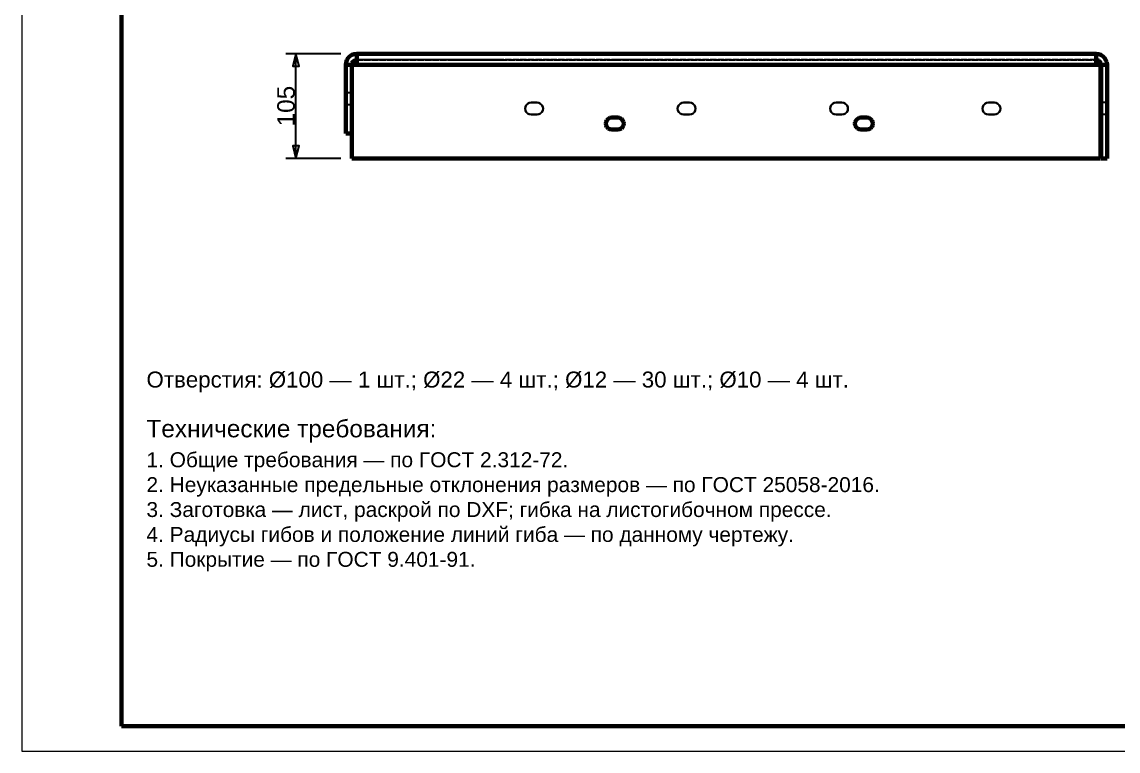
# Model space of a CAD drawing. Header units: millimetres. Extents: x 0 to 420, y 0 to 297.
# Drawn here: x 0 to 220, y 0 to 146.4 of the extents above; entities that cross this region are included whole.
import ezdxf
from ezdxf.enums import TextEntityAlignment as Align

# ---------------------------------------------------------------- set-up
doc = ezdxf.new("R2010")
doc.units = ezdxf.units.MM
doc.linetypes.add('DASHED', pattern=[1.524, 1.27, -0.254])
doc.styles.add('GOST', font='Arial')

msp = doc.modelspace()

# ---------------------------------------------------------------- linework, layer by layer
at = {"color": 7, "lineweight": 35}
for p, q in [((64, 140), (53, 140)), ((55, 119), (55, 140)), ((64, 119), (53, 119))]:
    msp.add_line(p, q, dxfattribs=at)
at = {"color": 1, "lineweight": 70}
for p, q in [((65.06, 138.29), (65.22, 138.75)), ((65.22, 138.75), (65.48, 139.17)), ((65.48, 139.17), (65.83, 139.52)), ((65.83, 139.52), (66.25, 139.78)), ((66.25, 139.78), (66.71, 139.94)), ((66.39, 138.39), (66.61, 138.61)), ((66.61, 138.61), (66.89, 138.75)), ((66.71, 139.94), (67.2, 140)), ((66.89, 138.75), (67.2, 138.8)), ((67.2, 139.99), (67.2, 140)), ((215.6, 140), (67.2, 140)), ((67.2, 139.94), (67.2, 139.99)), ((67.2, 139.88), (67.2, 139.94)), ((67.2, 139.78), (67.2, 139.88)), ((67.2, 139.66), (67.2, 139.78)), ((67.2, 139.52), (67.2, 139.66)), ((67.2, 139.36), (67.2, 139.52)), ((67.2, 139.17), (67.2, 139.36)), ((67.2, 138.97), (67.2, 139.17)), ((67.2, 138.75), (67.2, 138.97)), ((67.2, 138.53), (67.2, 138.75)), ((215.6, 139.99), (215.6, 140)), ((215.6, 140), (216.09, 139.94)), ((215.6, 139.94), (215.6, 139.99)), ((215.6, 139.88), (215.6, 139.94)), ((215.6, 139.78), (215.6, 139.88)), ((215.6, 139.66), (215.6, 139.78)), ((215.6, 139.52), (215.6, 139.66)), ((215.6, 139.36), (215.6, 139.52)), ((215.6, 139.17), (215.6, 139.36)), ((215.6, 138.97), (215.6, 139.17)), ((215.6, 138.75), (215.6, 138.97)), ((215.6, 138.8), (215.91, 138.75)), ((215.6, 138.53), (215.6, 138.75)), ((215.91, 138.75), (216.19, 138.61)), ((216.09, 139.94), (216.55, 139.78)), ((216.19, 138.61), (216.41, 138.39)), ((216.55, 139.78), (216.97, 139.52)), ((216.97, 139.52), (217.32, 139.17)), ((217.32, 139.17), (217.58, 138.75)), ((217.58, 138.75), (217.74, 138.29)), ((65, 137.8), (65.06, 138.29)), ((66.2, 137.8), (65, 137.8)), ((65, 124), (65, 137.8)), ((66.2, 137.8), (66.25, 138.11)), ((66.2, 137.8), (67.2, 137.8)), ((66.2, 137.8), (66.2, 119)), ((66.25, 138.11), (66.39, 138.39)), ((67.2, 138.29), (67.2, 138.53)), ((67.2, 138.05), (67.2, 138.29)), ((67.2, 137.8), (67.2, 138.05)), ((67.2, 137.8), (215.6, 137.8)), ((215.6, 138.29), (215.6, 138.53)), ((215.6, 138.05), (215.6, 138.29)), ((215.6, 137.8), (215.6, 138.05)), ((216.46, 137.8), (215.6, 137.8)), ((216.41, 138.39), (216.55, 138.11)), ((216.46, 119), (216.46, 137.8)), ((216.55, 138.11), (216.6, 137.8)), ((216.6, 137.8), (216.6, 119)), ((216.6, 137.8), (217.8, 137.8)), ((217.74, 138.29), (217.8, 137.8)), ((217.8, 137.8), (217.8, 119)), ((117.26, 126.37), (117.2, 126)), ((117.2, 126), (117.26, 125.63)), ((117.43, 126.71), (117.26, 126.37)), ((117.26, 125.63), (117.43, 125.29)), ((117.69, 126.97), (117.43, 126.71)), ((118.03, 127.14), (117.69, 126.97)), ((118.4, 127.2), (118.03, 127.14)), ((119.6, 127.2), (118.4, 127.2)), ((119.97, 127.14), (119.6, 127.2)), ((120.31, 126.97), (119.97, 127.14)), ((120.57, 126.71), (120.31, 126.97)), ((120.74, 126.37), (120.57, 126.71)), ((120.57, 125.29), (120.74, 125.63)), ((120.8, 126), (120.74, 126.37)), ((120.74, 125.63), (120.8, 126)), ((167.26, 126.37), (167.2, 126)), ((167.2, 126), (167.26, 125.63)), ((167.43, 126.71), (167.26, 126.37)), ((167.26, 125.63), (167.43, 125.29)), ((167.69, 126.97), (167.43, 126.71)), ((168.03, 127.14), (167.69, 126.97)), ((168.4, 127.2), (168.03, 127.14)), ((169.6, 127.2), (168.4, 127.2)), ((169.97, 127.14), (169.6, 127.2)), ((170.31, 126.97), (169.97, 127.14)), ((170.57, 126.71), (170.31, 126.97)), ((170.74, 126.37), (170.57, 126.71)), ((170.57, 125.29), (170.74, 125.63)), ((170.8, 126), (170.74, 126.37)), ((170.74, 125.63), (170.8, 126)), ((66.2, 124), (65, 124)), ((117.43, 125.29), (117.69, 125.03)), ((117.69, 125.03), (118.03, 124.86)), ((118.03, 124.86), (118.4, 124.8)), ((118.4, 124.8), (119.6, 124.8)), ((119.6, 124.8), (119.97, 124.86)), ((119.97, 124.86), (120.31, 125.03)), ((120.31, 125.03), (120.57, 125.29)), ((167.43, 125.29), (167.69, 125.03)), ((167.69, 125.03), (168.03, 124.86)), ((168.03, 124.86), (168.4, 124.8)), ((168.4, 124.8), (169.6, 124.8)), ((169.6, 124.8), (169.97, 124.86)), ((169.97, 124.86), (170.31, 125.03)), ((170.31, 125.03), (170.57, 125.29)), ((66.2, 119), (216.46, 119)), ((216.6, 119), (217.8, 119))]:
    msp.add_line(p, q, dxfattribs=at)
at = {"color": 5, "linetype": 'DASHED', "lineweight": 35}
for p, q in [((65.22, 138.75), (65.06, 138.29)), ((65.06, 138.29), (65.22, 138.75)), ((65.22, 138.75), (65.06, 138.29)), ((65.48, 139.17), (65.22, 138.75)), ((65.22, 138.75), (65.48, 139.17)), ((65.48, 139.17), (65.22, 138.75)), ((65.83, 139.52), (65.48, 139.17)), ((65.48, 139.17), (65.83, 139.52)), ((65.83, 139.52), (65.48, 139.17)), ((66.25, 139.78), (65.83, 139.52)), ((65.83, 139.52), (66.25, 139.78)), ((66.25, 139.78), (65.83, 139.52)), ((66.71, 139.94), (66.25, 139.78)), ((66.25, 139.78), (66.71, 139.94)), ((66.71, 139.94), (66.25, 139.78)), ((66.39, 138.39), (66.61, 138.61)), ((66.61, 138.61), (66.39, 138.39)), ((66.61, 138.61), (66.39, 138.39)), ((66.61, 138.61), (66.89, 138.75)), ((66.89, 138.75), (66.61, 138.61)), ((66.89, 138.75), (66.61, 138.61)), ((67.2, 140), (66.71, 139.94)), ((66.71, 139.94), (67.2, 140)), ((67.2, 140), (66.71, 139.94)), ((66.89, 138.75), (67.2, 138.8)), ((67.2, 138.8), (66.89, 138.75)), ((67.2, 138.8), (66.89, 138.75)), ((67.2, 138.8), (67.2, 140)), ((67.2, 138.8), (67.2, 140)), ((67.2, 140), (67.2, 139.99)), ((86.6, 140), (67.2, 140)), ((67.2, 140), (215.6, 140)), ((67.2, 140), (86.6, 140)), ((67.2, 139.99), (67.2, 139.94)), ((67.2, 139.94), (67.2, 139.88)), ((67.2, 139.88), (67.2, 139.78)), ((67.2, 139.78), (67.2, 139.66)), ((67.2, 139.66), (67.2, 139.52)), ((67.2, 139.52), (67.2, 139.36)), ((67.2, 139.36), (67.2, 139.17)), ((67.2, 139.17), (67.2, 138.97)), ((67.2, 138.97), (67.2, 138.75)), ((67.2, 138.79), (67.2, 138.8)), ((215.6, 138.8), (67.2, 138.8)), ((67.2, 138.8), (67.2, 138.79)), ((67.2, 138.8), (86.6, 138.8)), ((86.6, 138.8), (67.2, 138.8)), ((67.2, 138.8), (215.6, 138.8)), ((67.2, 138.77), (67.2, 138.79)), ((67.2, 138.79), (67.2, 138.77)), ((67.2, 138.74), (67.2, 138.77)), ((67.2, 138.77), (67.2, 138.74)), ((67.2, 138.75), (67.2, 138.53)), ((67.2, 138.7), (67.2, 138.74)), ((67.2, 138.74), (67.2, 138.7)), ((67.2, 138.65), (67.2, 138.7)), ((67.2, 138.7), (67.2, 138.65)), ((67.2, 138.58), (67.2, 138.65)), ((67.2, 138.65), (67.2, 138.58)), ((86.6, 140), (87.72, 140)), ((87.72, 140), (86.6, 140)), ((86.6, 138.8), (87.72, 138.8)), ((87.72, 138.8), (86.6, 138.8)), ((87.72, 140), (88.83, 140)), ((88.83, 140), (87.72, 140)), ((87.72, 138.8), (88.83, 138.8)), ((88.83, 138.8), (87.72, 138.8)), ((88.83, 140), (89.9, 140)), ((89.9, 140), (88.83, 140)), ((88.83, 138.8), (89.9, 138.8)), ((89.9, 138.8), (88.83, 138.8)), ((89.9, 140), (90.94, 140)), ((90.94, 140), (89.9, 140)), ((89.9, 138.8), (90.94, 138.8)), ((90.94, 138.8), (89.9, 138.8)), ((90.94, 140), (91.92, 140)), ((91.92, 140), (90.94, 140)), ((90.94, 138.8), (91.92, 138.8)), ((91.92, 138.8), (90.94, 138.8)), ((91.92, 140), (92.83, 140)), ((92.83, 140), (91.92, 140)), ((91.92, 138.8), (92.83, 138.8)), ((92.83, 138.8), (91.92, 138.8)), ((92.83, 140), (93.67, 140)), ((93.67, 140), (92.83, 140)), ((92.83, 138.8), (93.67, 138.8)), ((93.67, 138.8), (92.83, 138.8)), ((93.67, 140), (94.42, 140)), ((94.42, 140), (93.67, 140)), ((93.67, 138.8), (94.42, 138.8)), ((94.42, 138.8), (93.67, 138.8)), ((94.42, 140), (95.07, 140)), ((95.07, 140), (94.42, 140)), ((94.42, 138.8), (95.07, 138.8)), ((95.07, 138.8), (94.42, 138.8)), ((95.07, 140), (95.61, 140)), ((95.61, 140), (95.07, 140)), ((95.07, 138.8), (95.61, 138.8)), ((95.61, 138.8), (95.07, 138.8)), ((95.61, 140), (96.04, 140)), ((96.04, 140), (95.61, 140)), ((95.61, 138.8), (96.04, 138.8)), ((96.04, 138.8), (95.61, 138.8)), ((96.04, 140), (96.35, 140)), ((96.35, 140), (96.04, 140)), ((96.04, 138.8), (96.35, 138.8)), ((96.35, 138.8), (96.04, 138.8)), ((96.35, 140), (96.54, 140)), ((96.54, 140), (96.35, 140)), ((96.35, 138.8), (96.54, 138.8)), ((96.54, 138.8), (96.35, 138.8)), ((96.54, 140), (96.6, 140)), ((96.6, 140), (96.54, 140)), ((96.54, 138.8), (96.6, 138.8)), ((96.6, 138.8), (96.54, 138.8)), ((118.41, 140), (118.4, 140)), ((118.4, 140), (118.4, 140)), ((118.4, 140), (118.41, 140)), ((118.41, 140), (118.4, 140)), ((118.4, 140), (118.4, 140)), ((118.4, 140), (118.41, 140)), ((118.41, 138.8), (118.4, 138.8)), ((118.4, 138.8), (118.4, 138.8)), ((118.4, 138.8), (118.41, 138.8)), ((118.41, 138.8), (118.4, 138.8)), ((118.4, 138.8), (118.4, 138.8)), ((118.4, 138.8), (118.41, 138.8)), ((118.43, 140), (118.41, 140)), ((118.41, 140), (118.45, 140)), ((118.43, 140), (118.41, 140)), ((118.41, 140), (118.45, 140)), ((118.45, 138.8), (118.41, 138.8)), ((118.41, 138.8), (118.43, 138.8)), ((118.45, 138.8), (118.41, 138.8)), ((118.41, 138.8), (118.43, 138.8)), ((118.45, 140), (118.43, 140)), ((118.45, 140), (118.43, 140)), ((118.43, 138.8), (118.45, 138.8)), ((118.43, 138.8), (118.45, 138.8)), ((118.48, 140), (118.45, 140)), ((118.45, 140), (118.52, 140)), ((118.48, 140), (118.45, 140)), ((118.45, 140), (118.52, 140)), ((118.52, 138.8), (118.45, 138.8)), ((118.45, 138.8), (118.48, 138.8)), ((118.52, 138.8), (118.45, 138.8)), ((118.45, 138.8), (118.48, 138.8)), ((118.52, 140), (118.48, 140)), ((118.52, 140), (118.48, 140)), ((118.48, 138.8), (118.52, 138.8)), ((118.48, 138.8), (118.52, 138.8)), ((118.56, 140), (118.52, 140)), ((118.52, 140), (118.61, 140)), ((118.56, 140), (118.52, 140)), ((118.52, 140), (118.61, 140)), ((118.61, 138.8), (118.52, 138.8)), ((118.52, 138.8), (118.56, 138.8)), ((118.61, 138.8), (118.52, 138.8)), ((118.52, 138.8), (118.56, 138.8)), ((118.61, 140), (118.56, 140)), ((118.61, 140), (118.56, 140)), ((118.56, 138.8), (118.61, 138.8)), ((118.56, 138.8), (118.61, 138.8)), ((118.66, 140), (118.61, 140)), ((118.61, 140), (118.72, 140)), ((118.66, 140), (118.61, 140)), ((118.61, 140), (118.72, 140)), ((118.72, 138.8), (118.61, 138.8)), ((118.61, 138.8), (118.66, 138.8)), ((118.72, 138.8), (118.61, 138.8)), ((118.61, 138.8), (118.66, 138.8)), ((118.72, 140), (118.66, 140)), ((118.72, 140), (118.66, 140)), ((118.66, 138.8), (118.72, 138.8)), ((118.66, 138.8), (118.72, 138.8)), ((118.78, 140), (118.72, 140)), ((118.72, 140), (118.85, 140)), ((118.78, 140), (118.72, 140)), ((118.72, 140), (118.85, 140)), ((118.85, 138.8), (118.72, 138.8)), ((118.72, 138.8), (118.78, 138.8)), ((118.85, 138.8), (118.72, 138.8)), ((118.72, 138.8), (118.78, 138.8)), ((118.85, 140), (118.78, 140)), ((118.85, 140), (118.78, 140)), ((118.78, 138.8), (118.85, 138.8)), ((118.78, 138.8), (118.85, 138.8)), ((118.92, 140), (118.85, 140)), ((118.85, 140), (119, 140)), ((118.92, 140), (118.85, 140)), ((118.85, 140), (119, 140)), ((119, 138.8), (118.85, 138.8)), ((118.85, 138.8), (118.92, 138.8)), ((119, 138.8), (118.85, 138.8)), ((118.85, 138.8), (118.92, 138.8)), ((119, 140), (118.92, 140)), ((119, 140), (118.92, 140)), ((118.92, 138.8), (119, 138.8)), ((118.92, 138.8), (119, 138.8)), ((122.46, 140), (119, 140)), ((119, 140), (119.16, 140)), ((122.46, 140), (119, 140)), ((119, 140), (119.16, 140)), ((119, 138.8), (122.46, 138.8)), ((119.16, 138.8), (119, 138.8)), ((119, 138.8), (122.46, 138.8)), ((119.16, 138.8), (119, 138.8)), ((119.16, 140), (119.33, 140)), ((119.16, 140), (119.33, 140)), ((119.33, 138.8), (119.16, 138.8)), ((119.33, 138.8), (119.16, 138.8)), ((119.33, 140), (119.51, 140)), ((119.33, 140), (119.51, 140)), ((119.51, 138.8), (119.33, 138.8)), ((119.51, 138.8), (119.33, 138.8)), ((119.51, 140), (119.69, 140)), ((119.51, 140), (119.69, 140)), ((119.69, 138.8), (119.51, 138.8)), ((119.69, 138.8), (119.51, 138.8)), ((119.69, 140), (119.87, 140)), ((119.69, 140), (119.87, 140)), ((119.87, 138.8), (119.69, 138.8)), ((119.87, 138.8), (119.69, 138.8)), ((119.87, 140), (120.04, 140)), ((119.87, 140), (120.04, 140)), ((120.04, 138.8), (119.87, 138.8)), ((120.04, 138.8), (119.87, 138.8)), ((120.04, 140), (120.2, 140)), ((120.04, 140), (120.2, 140)), ((120.2, 138.8), (120.04, 138.8)), ((120.2, 138.8), (120.04, 138.8)), ((120.2, 140), (123.66, 140)), ((120.2, 140), (123.66, 140)), ((123.66, 138.8), (120.2, 138.8)), ((123.66, 138.8), (120.2, 138.8)), ((122.63, 140), (122.46, 140)), ((122.63, 140), (122.46, 140)), ((122.46, 138.8), (122.63, 138.8)), ((122.46, 138.8), (122.63, 138.8)), ((122.8, 140), (122.63, 140)), ((122.8, 140), (122.63, 140)), ((122.63, 138.8), (122.8, 138.8)), ((122.63, 138.8), (122.8, 138.8)), ((122.97, 140), (122.8, 140)), ((122.97, 140), (122.8, 140)), ((122.8, 138.8), (122.97, 138.8)), ((122.8, 138.8), (122.97, 138.8)), ((123.15, 140), (122.97, 140)), ((123.15, 140), (122.97, 140)), ((122.97, 138.8), (123.15, 138.8)), ((122.97, 138.8), (123.15, 138.8)), ((123.33, 140), (123.15, 140)), ((123.33, 140), (123.15, 140)), ((123.15, 138.8), (123.33, 138.8)), ((123.15, 138.8), (123.33, 138.8)), ((123.5, 140), (123.33, 140)), ((123.5, 140), (123.33, 140)), ((123.33, 138.8), (123.5, 138.8)), ((123.33, 138.8), (123.5, 138.8)), ((123.66, 140), (123.5, 140)), ((123.66, 140), (123.5, 140)), ((123.5, 138.8), (123.66, 138.8)), ((123.5, 138.8), (123.66, 138.8)), ((123.66, 140), (123.74, 140)), ((123.81, 140), (123.66, 140)), ((123.66, 140), (123.74, 140)), ((123.81, 140), (123.66, 140)), ((123.66, 138.8), (123.81, 138.8)), ((123.74, 138.8), (123.66, 138.8)), ((123.66, 138.8), (123.81, 138.8)), ((123.74, 138.8), (123.66, 138.8)), ((123.74, 140), (123.81, 140)), ((123.74, 140), (123.81, 140)), ((123.81, 138.8), (123.74, 138.8)), ((123.81, 138.8), (123.74, 138.8)), ((123.81, 140), (123.88, 140)), ((123.94, 140), (123.81, 140)), ((123.81, 140), (123.88, 140)), ((123.94, 140), (123.81, 140)), ((123.81, 138.8), (123.94, 138.8)), ((123.88, 138.8), (123.81, 138.8)), ((123.81, 138.8), (123.94, 138.8)), ((123.88, 138.8), (123.81, 138.8)), ((123.88, 140), (123.94, 140)), ((123.88, 140), (123.94, 140)), ((123.94, 138.8), (123.88, 138.8)), ((123.94, 138.8), (123.88, 138.8)), ((123.94, 140), (124, 140)), ((124.06, 140), (123.94, 140)), ((123.94, 140), (124, 140)), ((124.06, 140), (123.94, 140)), ((123.94, 138.8), (124.06, 138.8)), ((124, 138.8), (123.94, 138.8)), ((123.94, 138.8), (124.06, 138.8)), ((124, 138.8), (123.94, 138.8)), ((124, 140), (124.06, 140)), ((124, 140), (124.06, 140)), ((124.06, 138.8), (124, 138.8)), ((124.06, 138.8), (124, 138.8)), ((124.06, 140), (124.1, 140)), ((124.15, 140), (124.06, 140)), ((124.06, 140), (124.1, 140)), ((124.15, 140), (124.06, 140)), ((124.06, 138.8), (124.15, 138.8)), ((124.1, 138.8), (124.06, 138.8)), ((124.06, 138.8), (124.15, 138.8)), ((124.1, 138.8), (124.06, 138.8)), ((124.1, 140), (124.15, 140)), ((124.1, 140), (124.15, 140)), ((124.15, 138.8), (124.1, 138.8)), ((124.15, 138.8), (124.1, 138.8)), ((124.15, 140), (124.18, 140)), ((124.21, 140), (124.15, 140)), ((124.15, 140), (124.18, 140)), ((124.21, 140), (124.15, 140)), ((124.15, 138.8), (124.21, 138.8)), ((124.18, 138.8), (124.15, 138.8)), ((124.15, 138.8), (124.21, 138.8)), ((124.18, 138.8), (124.15, 138.8)), ((124.18, 140), (124.21, 140)), ((124.18, 140), (124.21, 140)), ((124.21, 138.8), (124.18, 138.8)), ((124.21, 138.8), (124.18, 138.8)), ((124.21, 140), (124.23, 140)), ((124.25, 140), (124.21, 140)), ((124.21, 140), (124.23, 140)), ((124.25, 140), (124.21, 140)), ((124.21, 138.8), (124.25, 138.8)), ((124.23, 138.8), (124.21, 138.8)), ((124.21, 138.8), (124.25, 138.8)), ((124.23, 138.8), (124.21, 138.8)), ((124.23, 140), (124.25, 140)), ((124.23, 140), (124.25, 140)), ((124.25, 138.8), (124.23, 138.8)), ((124.25, 138.8), (124.23, 138.8)), ((124.25, 140), (124.26, 140)), ((124.26, 140), (124.25, 140)), ((124.25, 140), (124.26, 140)), ((124.26, 140), (124.25, 140)), ((124.25, 138.8), (124.26, 138.8)), ((124.26, 138.8), (124.25, 138.8)), ((124.25, 138.8), (124.26, 138.8)), ((124.26, 138.8), (124.25, 138.8)), ((124.26, 140), (124.26, 140)), ((124.26, 140), (124.26, 140)), ((124.26, 138.8), (124.26, 138.8)), ((124.26, 138.8), (124.26, 138.8)), ((216.09, 139.94), (215.6, 140)), ((215.6, 138.8), (215.6, 140)), ((215.6, 138.8), (215.6, 140)), ((215.6, 140), (215.6, 139.99)), ((215.6, 139.99), (215.6, 139.94)), ((215.6, 139.94), (215.6, 139.88)), ((215.6, 139.88), (215.6, 139.78)), ((215.6, 139.78), (215.6, 139.66)), ((215.6, 139.66), (215.6, 139.52)), ((215.6, 139.52), (215.6, 139.36)), ((215.6, 139.36), (215.6, 139.17)), ((215.6, 139.17), (215.6, 138.97)), ((215.6, 138.97), (215.6, 138.75)), ((215.6, 138.8), (215.6, 138.79)), ((215.6, 138.8), (215.91, 138.75)), ((215.6, 138.8), (215.6, 138.79)), ((215.6, 138.79), (215.6, 138.77)), ((215.6, 138.79), (215.6, 138.77)), ((215.6, 138.77), (215.6, 138.74)), ((215.6, 138.77), (215.6, 138.74)), ((215.6, 138.75), (215.6, 138.53)), ((215.6, 138.74), (215.6, 138.7)), ((215.6, 138.74), (215.6, 138.7)), ((215.6, 138.7), (215.6, 138.65)), ((215.6, 138.7), (215.6, 138.65)), ((215.6, 138.65), (215.6, 138.58)), ((215.6, 138.65), (215.6, 138.58)), ((215.91, 138.75), (216.19, 138.61)), ((216.55, 139.78), (216.09, 139.94)), ((216.19, 138.61), (216.41, 138.39)), ((216.97, 139.52), (216.55, 139.78)), ((217.32, 139.17), (216.97, 139.52)), ((217.58, 138.75), (217.32, 139.17)), ((217.74, 138.29), (217.58, 138.75)), ((65.06, 138.29), (65, 137.8)), ((65, 137.8), (65.06, 138.29)), ((65.06, 138.29), (65, 137.8)), ((66.2, 137.8), (65, 137.8)), ((66.2, 137.8), (65, 137.8)), ((65, 137.8), (65, 124)), ((65, 137.8), (66.2, 137.8)), ((65, 124), (65, 137.8)), ((65, 137.8), (65, 124)), ((66.2, 137.8), (66.25, 138.11)), ((66.25, 138.11), (66.2, 137.8)), ((66.25, 138.11), (66.2, 137.8)), ((66.2, 137.8), (66.2, 124)), ((66.2, 137.8), (66.2, 124)), ((66.2, 137.8), (66.2, 124)), ((66.2, 137.8), (66.2, 124)), ((67.2, 137.8), (66.2, 137.8)), ((66.2, 137.8), (67.2, 137.8)), ((67.2, 137.8), (66.2, 137.8)), ((66.2, 137.8), (66.2, 124)), ((66.2, 119), (66.2, 137.8)), ((66.2, 137.8), (66.2, 124)), ((66.25, 138.11), (66.39, 138.39)), ((66.39, 138.39), (66.25, 138.11)), ((66.39, 138.39), (66.25, 138.11)), ((67.2, 138.51), (67.2, 138.58)), ((67.2, 138.58), (67.2, 138.51)), ((67.2, 138.53), (67.2, 138.29)), ((67.2, 138.42), (67.2, 138.51)), ((67.2, 138.51), (67.2, 138.42)), ((67.2, 138.33), (67.2, 138.42)), ((67.2, 138.42), (67.2, 138.33)), ((67.2, 138.23), (67.2, 138.33)), ((67.2, 138.33), (67.2, 138.23)), ((67.2, 138.29), (67.2, 138.05)), ((67.2, 138.13), (67.2, 138.23)), ((67.2, 138.23), (67.2, 138.13)), ((67.2, 138.02), (67.2, 138.13)), ((67.2, 138.13), (67.2, 138.02)), ((67.2, 138.05), (67.2, 137.8)), ((67.2, 137.91), (67.2, 138.02)), ((67.2, 138.02), (67.2, 137.91)), ((67.2, 137.8), (67.2, 137.91)), ((67.2, 137.91), (67.2, 137.8)), ((215.6, 138.58), (215.6, 138.51)), ((215.6, 138.58), (215.6, 138.51)), ((215.6, 138.53), (215.6, 138.29)), ((215.6, 138.51), (215.6, 138.42)), ((215.6, 138.51), (215.6, 138.42)), ((215.6, 138.42), (215.6, 138.33)), ((215.6, 138.42), (215.6, 138.33)), ((215.6, 138.33), (215.6, 138.23)), ((215.6, 138.33), (215.6, 138.23)), ((215.6, 138.29), (215.6, 138.05)), ((215.6, 138.23), (215.6, 138.13)), ((215.6, 138.23), (215.6, 138.13)), ((215.6, 138.13), (215.6, 138.02)), ((215.6, 138.13), (215.6, 138.02)), ((215.6, 138.05), (215.6, 137.8)), ((215.6, 138.02), (215.6, 137.91)), ((215.6, 138.02), (215.6, 137.91)), ((215.6, 137.91), (215.6, 137.8)), ((215.6, 137.91), (215.6, 137.8)), ((215.6, 137.8), (216.46, 137.8)), ((215.6, 137.8), (216.46, 137.8)), ((215.6, 137.8), (216.46, 137.8)), ((216.41, 138.39), (216.55, 138.11)), ((216.46, 137.8), (216.46, 119)), ((216.46, 137.8), (216.46, 119)), ((216.46, 137.8), (216.46, 119)), ((216.55, 138.11), (216.6, 137.8)), ((216.6, 137.8), (216.6, 119)), ((216.6, 137.8), (217.8, 137.8)), ((216.6, 137.8), (217.8, 137.8)), ((216.6, 137.8), (217.8, 137.8)), ((217.8, 137.8), (217.74, 138.29)), ((217.8, 119), (217.8, 137.8)), ((65, 132.2), (66.2, 132.2)), ((65, 132.2), (65, 132.17)), ((65, 132.2), (66.2, 132.2)), ((65, 132.17), (65, 132.2)), ((65, 132.2), (66.2, 132.2)), ((65, 132.2), (65, 132.17)), ((65, 132.2), (66.2, 132.2)), ((65, 132.17), (65, 132.2)), ((65, 132.2), (66.2, 132.2)), ((65, 132.2), (65, 132.17)), ((65, 132.2), (66.2, 132.2)), ((65, 132.17), (65, 132.2)), ((65, 132.2), (66.2, 132.2)), ((65, 132.2), (65, 132.17)), ((65, 132.2), (66.2, 132.2)), ((65, 132.17), (65, 132.2)), ((65, 132.17), (65, 132.08)), ((65, 132.08), (65, 132.17)), ((65, 132.17), (65, 132.08)), ((65, 132.08), (65, 132.17)), ((65, 132.17), (65, 132.08)), ((65, 132.08), (65, 132.17)), ((65, 132.17), (65, 132.08)), ((65, 132.08), (65, 132.17)), ((65, 132.08), (65, 131.94)), ((65, 131.94), (65, 132.08)), ((65, 132.08), (65, 131.94)), ((65, 131.94), (65, 132.08)), ((65, 132.08), (65, 131.94)), ((65, 131.94), (65, 132.08)), ((65, 132.08), (65, 131.94)), ((65, 131.94), (65, 132.08)), ((66.2, 132.17), (66.2, 132.2)), ((66.2, 132.2), (66.2, 132.17)), ((66.2, 132.17), (66.2, 132.2)), ((66.2, 132.2), (66.2, 132.17)), ((66.2, 132.17), (66.2, 132.2)), ((66.2, 132.2), (66.2, 132.17)), ((66.2, 132.17), (66.2, 132.2)), ((66.2, 132.2), (66.2, 132.17)), ((66.2, 132.08), (66.2, 132.17)), ((66.2, 132.17), (66.2, 132.08)), ((66.2, 132.08), (66.2, 132.17)), ((66.2, 132.17), (66.2, 132.08)), ((66.2, 132.08), (66.2, 132.17)), ((66.2, 132.17), (66.2, 132.08)), ((66.2, 132.08), (66.2, 132.17)), ((66.2, 132.17), (66.2, 132.08)), ((66.2, 131.94), (66.2, 132.08)), ((66.2, 132.08), (66.2, 131.94)), ((66.2, 131.94), (66.2, 132.08)), ((66.2, 132.08), (66.2, 131.94)), ((66.2, 131.94), (66.2, 132.08)), ((66.2, 132.08), (66.2, 131.94)), ((66.2, 131.94), (66.2, 132.08)), ((66.2, 132.08), (66.2, 131.94)), ((65, 131.94), (65, 131.75)), ((65, 131.75), (65, 131.94)), ((65, 131.94), (65, 131.75)), ((65, 131.75), (65, 131.94)), ((65, 131.94), (65, 131.75)), ((65, 131.75), (65, 131.94)), ((65, 131.94), (65, 131.75)), ((65, 131.75), (65, 131.94)), ((65, 131.75), (65, 131.52)), ((65, 131.52), (65, 131.75)), ((65, 131.75), (65, 131.52)), ((65, 131.52), (65, 131.75)), ((65, 131.75), (65, 131.52)), ((65, 131.52), (65, 131.75)), ((65, 131.75), (65, 131.52)), ((65, 131.52), (65, 131.75)), ((65, 131.52), (65, 131.27)), ((65, 131.27), (65, 131.52)), ((65, 131.52), (65, 131.27)), ((65, 131.27), (65, 131.52)), ((65, 131.52), (65, 131.27)), ((65, 131.27), (65, 131.52)), ((65, 131.52), (65, 131.27)), ((65, 131.27), (65, 131.52)), ((65, 131.27), (65, 131)), ((65, 131), (65, 131.27)), ((65, 131.27), (65, 131)), ((65, 131), (65, 131.27)), ((65, 131.27), (65, 131)), ((65, 131), (65, 131.27)), ((65, 131.27), (65, 131)), ((65, 131), (65, 131.27)), ((65, 131), (65, 130.73)), ((65, 130.73), (65, 131)), ((65, 131), (65, 130.73)), ((65, 130.73), (65, 131)), ((65, 131), (65, 130.73)), ((65, 130.73), (65, 131)), ((65, 131), (65, 130.73)), ((65, 130.73), (65, 131)), ((65, 130.73), (65, 130.48)), ((65, 130.48), (65, 130.73)), ((65, 130.73), (65, 130.48)), ((65, 130.48), (65, 130.73)), ((65, 130.73), (65, 130.48)), ((65, 130.48), (65, 130.73)), ((65, 130.73), (65, 130.48)), ((65, 130.48), (65, 130.73)), ((65, 130.48), (65, 130.25)), ((65, 130.25), (65, 130.48)), ((65, 130.48), (65, 130.25)), ((65, 130.25), (65, 130.48)), ((65, 130.48), (65, 130.25)), ((65, 130.25), (65, 130.48)), ((65, 130.48), (65, 130.25)), ((65, 130.25), (65, 130.48)), ((65, 130.25), (65, 130.06)), ((65, 130.06), (65, 130.25)), ((65, 130.25), (65, 130.06)), ((65, 130.06), (65, 130.25)), ((65, 130.25), (65, 130.06)), ((65, 130.06), (65, 130.25)), ((65, 130.25), (65, 130.06)), ((65, 130.06), (65, 130.25)), ((65, 130.06), (65, 129.92)), ((65, 129.92), (65, 130.06)), ((65, 130.06), (65, 129.92)), ((65, 129.92), (65, 130.06)), ((65, 130.06), (65, 129.92)), ((65, 129.92), (65, 130.06)), ((65, 130.06), (65, 129.92)), ((65, 129.92), (65, 130.06)), ((65, 129.92), (65, 129.83)), ((65, 129.83), (65, 129.92)), ((65, 129.92), (65, 129.83)), ((65, 129.83), (65, 129.92)), ((65, 129.92), (65, 129.83)), ((65, 129.83), (65, 129.92)), ((65, 129.92), (65, 129.83)), ((65, 129.83), (65, 129.92)), ((65, 129.83), (65, 129.8)), ((65, 129.8), (65, 129.83)), ((65, 129.83), (65, 129.8)), ((65, 129.8), (65, 129.83)), ((65, 129.83), (65, 129.8)), ((65, 129.8), (65, 129.83)), ((65, 129.83), (65, 129.8)), ((65, 129.8), (65, 129.83)), ((66.2, 131.75), (66.2, 131.94)), ((66.2, 131.94), (66.2, 131.75)), ((66.2, 131.75), (66.2, 131.94)), ((66.2, 131.94), (66.2, 131.75)), ((66.2, 131.75), (66.2, 131.94)), ((66.2, 131.94), (66.2, 131.75)), ((66.2, 131.75), (66.2, 131.94)), ((66.2, 131.94), (66.2, 131.75)), ((66.2, 131.52), (66.2, 131.75)), ((66.2, 131.75), (66.2, 131.52)), ((66.2, 131.52), (66.2, 131.75)), ((66.2, 131.75), (66.2, 131.52)), ((66.2, 131.52), (66.2, 131.75)), ((66.2, 131.75), (66.2, 131.52)), ((66.2, 131.52), (66.2, 131.75)), ((66.2, 131.75), (66.2, 131.52)), ((66.2, 131.27), (66.2, 131.52)), ((66.2, 131.52), (66.2, 131.27)), ((66.2, 131.27), (66.2, 131.52)), ((66.2, 131.52), (66.2, 131.27)), ((66.2, 131.27), (66.2, 131.52)), ((66.2, 131.52), (66.2, 131.27)), ((66.2, 131.27), (66.2, 131.52)), ((66.2, 131.52), (66.2, 131.27)), ((66.2, 131), (66.2, 131.27)), ((66.2, 131.27), (66.2, 131)), ((66.2, 131), (66.2, 131.27)), ((66.2, 131.27), (66.2, 131)), ((66.2, 131), (66.2, 131.27)), ((66.2, 131.27), (66.2, 131)), ((66.2, 131), (66.2, 131.27)), ((66.2, 131.27), (66.2, 131)), ((66.2, 130.73), (66.2, 131)), ((66.2, 131), (66.2, 130.73)), ((66.2, 130.73), (66.2, 131)), ((66.2, 131), (66.2, 130.73)), ((66.2, 130.73), (66.2, 131)), ((66.2, 131), (66.2, 130.73)), ((66.2, 130.73), (66.2, 131)), ((66.2, 131), (66.2, 130.73)), ((66.2, 130.48), (66.2, 130.73)), ((66.2, 130.73), (66.2, 130.48)), ((66.2, 130.48), (66.2, 130.73)), ((66.2, 130.73), (66.2, 130.48)), ((66.2, 130.48), (66.2, 130.73)), ((66.2, 130.73), (66.2, 130.48)), ((66.2, 130.48), (66.2, 130.73)), ((66.2, 130.73), (66.2, 130.48)), ((66.2, 130.25), (66.2, 130.48)), ((66.2, 130.48), (66.2, 130.25)), ((66.2, 130.25), (66.2, 130.48)), ((66.2, 130.48), (66.2, 130.25)), ((66.2, 130.25), (66.2, 130.48)), ((66.2, 130.48), (66.2, 130.25)), ((66.2, 130.25), (66.2, 130.48)), ((66.2, 130.48), (66.2, 130.25)), ((66.2, 130.06), (66.2, 130.25)), ((66.2, 130.25), (66.2, 130.06)), ((66.2, 130.06), (66.2, 130.25)), ((66.2, 130.25), (66.2, 130.06)), ((66.2, 130.06), (66.2, 130.25)), ((66.2, 130.25), (66.2, 130.06)), ((66.2, 130.06), (66.2, 130.25)), ((66.2, 130.25), (66.2, 130.06)), ((66.2, 129.92), (66.2, 130.06)), ((66.2, 130.06), (66.2, 129.92)), ((66.2, 129.92), (66.2, 130.06)), ((66.2, 130.06), (66.2, 129.92)), ((66.2, 129.92), (66.2, 130.06)), ((66.2, 130.06), (66.2, 129.92)), ((66.2, 129.92), (66.2, 130.06)), ((66.2, 130.06), (66.2, 129.92)), ((66.2, 129.83), (66.2, 129.92)), ((66.2, 129.92), (66.2, 129.83)), ((66.2, 129.83), (66.2, 129.92)), ((66.2, 129.92), (66.2, 129.83)), ((66.2, 129.83), (66.2, 129.92)), ((66.2, 129.92), (66.2, 129.83)), ((66.2, 129.83), (66.2, 129.92)), ((66.2, 129.92), (66.2, 129.83)), ((66.2, 129.8), (66.2, 129.83)), ((66.2, 129.83), (66.2, 129.8)), ((66.2, 129.8), (66.2, 129.83)), ((66.2, 129.83), (66.2, 129.8)), ((66.2, 129.8), (66.2, 129.83)), ((66.2, 129.83), (66.2, 129.8)), ((66.2, 129.8), (66.2, 129.83)), ((66.2, 129.83), (66.2, 129.8)), ((101.49, 129.97), (101.23, 129.71)), ((101.23, 129.71), (101.49, 129.97)), ((101.83, 130.14), (101.49, 129.97)), ((101.49, 129.97), (101.83, 130.14)), ((102.2, 130.2), (101.83, 130.14)), ((101.83, 130.14), (102.2, 130.2)), ((102.2, 130.2), (103.4, 130.2)), ((103.4, 130.2), (102.2, 130.2)), ((103.77, 130.14), (103.4, 130.2)), ((103.4, 130.2), (103.77, 130.14)), ((104.11, 129.97), (103.77, 130.14)), ((103.77, 130.14), (104.11, 129.97)), ((104.37, 129.71), (104.11, 129.97)), ((104.11, 129.97), (104.37, 129.71)), ((132.09, 129.97), (131.83, 129.71)), ((131.83, 129.71), (132.09, 129.97)), ((132.43, 130.14), (132.09, 129.97)), ((132.09, 129.97), (132.43, 130.14)), ((132.8, 130.2), (132.43, 130.14)), ((132.43, 130.14), (132.8, 130.2)), ((132.8, 130.2), (134, 130.2)), ((134, 130.2), (132.8, 130.2)), ((134.37, 130.14), (134, 130.2)), ((134, 130.2), (134.37, 130.14)), ((134.71, 129.97), (134.37, 130.14)), ((134.37, 130.14), (134.71, 129.97)), ((134.97, 129.71), (134.71, 129.97)), ((134.71, 129.97), (134.97, 129.71)), ((162.69, 129.97), (162.43, 129.71)), ((162.43, 129.71), (162.69, 129.97)), ((163.03, 130.14), (162.69, 129.97)), ((162.69, 129.97), (163.03, 130.14)), ((163.4, 130.2), (163.03, 130.14)), ((163.03, 130.14), (163.4, 130.2)), ((163.4, 130.2), (164.6, 130.2)), ((164.6, 130.2), (163.4, 130.2)), ((164.97, 130.14), (164.6, 130.2)), ((164.6, 130.2), (164.97, 130.14)), ((165.31, 129.97), (164.97, 130.14)), ((164.97, 130.14), (165.31, 129.97)), ((165.57, 129.71), (165.31, 129.97)), ((165.31, 129.97), (165.57, 129.71)), ((193.29, 129.97), (193.03, 129.71)), ((193.03, 129.71), (193.29, 129.97)), ((193.63, 130.14), (193.29, 129.97)), ((193.29, 129.97), (193.63, 130.14)), ((194, 130.2), (193.63, 130.14)), ((193.63, 130.14), (194, 130.2)), ((194, 130.2), (195.2, 130.2)), ((195.2, 130.2), (194, 130.2)), ((195.57, 130.14), (195.2, 130.2)), ((195.2, 130.2), (195.57, 130.14)), ((195.91, 129.97), (195.57, 130.14)), ((195.57, 130.14), (195.91, 129.97)), ((196.17, 129.71), (195.91, 129.97)), ((195.91, 129.97), (196.17, 129.71)), ((216.6, 130.17), (216.6, 130.2)), ((217.8, 130.2), (216.6, 130.2)), ((217.8, 130.2), (216.6, 130.2)), ((216.6, 130.2), (216.6, 130.17)), ((216.6, 130.17), (216.6, 130.2)), ((217.8, 130.2), (216.6, 130.2)), ((217.8, 130.2), (216.6, 130.2)), ((216.6, 130.2), (216.6, 130.17)), ((216.6, 130.17), (216.6, 130.2)), ((217.8, 130.2), (216.6, 130.2)), ((217.8, 130.2), (216.6, 130.2)), ((216.6, 130.2), (216.6, 130.17)), ((216.6, 130.08), (216.6, 130.17)), ((216.6, 130.17), (216.6, 130.08)), ((216.6, 130.08), (216.6, 130.17)), ((216.6, 130.17), (216.6, 130.08)), ((216.6, 130.08), (216.6, 130.17)), ((216.6, 130.17), (216.6, 130.08)), ((216.6, 129.94), (216.6, 130.08)), ((216.6, 130.08), (216.6, 129.94)), ((216.6, 129.94), (216.6, 130.08)), ((216.6, 130.08), (216.6, 129.94)), ((216.6, 129.94), (216.6, 130.08)), ((216.6, 130.08), (216.6, 129.94)), ((216.6, 129.75), (216.6, 129.94)), ((216.6, 129.94), (216.6, 129.75)), ((216.6, 129.75), (216.6, 129.94)), ((216.6, 129.94), (216.6, 129.75)), ((216.6, 129.75), (216.6, 129.94)), ((216.6, 129.94), (216.6, 129.75)), ((217.8, 130.2), (217.8, 130.17)), ((217.8, 130.17), (217.8, 130.2)), ((217.8, 130.2), (217.8, 130.17)), ((217.8, 130.17), (217.8, 130.2)), ((217.8, 130.2), (217.8, 130.17)), ((217.8, 130.17), (217.8, 130.2)), ((217.8, 130.17), (217.8, 130.08)), ((217.8, 130.08), (217.8, 130.17)), ((217.8, 130.17), (217.8, 130.08)), ((217.8, 130.08), (217.8, 130.17)), ((217.8, 130.17), (217.8, 130.08)), ((217.8, 130.08), (217.8, 130.17)), ((217.8, 130.08), (217.8, 129.94)), ((217.8, 129.94), (217.8, 130.08)), ((217.8, 130.08), (217.8, 129.94)), ((217.8, 129.94), (217.8, 130.08)), ((217.8, 130.08), (217.8, 129.94)), ((217.8, 129.94), (217.8, 130.08)), ((217.8, 129.94), (217.8, 129.75)), ((217.8, 129.75), (217.8, 129.94)), ((217.8, 129.94), (217.8, 129.75)), ((217.8, 129.75), (217.8, 129.94)), ((217.8, 129.94), (217.8, 129.75)), ((217.8, 129.75), (217.8, 129.94)), ((65, 129.8), (66.2, 129.8)), ((65, 129.8), (66.2, 129.8)), ((65, 129.8), (66.2, 129.8)), ((65, 129.8), (66.2, 129.8)), ((65, 129.8), (66.2, 129.8)), ((65, 129.8), (66.2, 129.8)), ((65, 129.8), (66.2, 129.8)), ((65, 129.8), (66.2, 129.8)), ((101.06, 129.37), (101, 129)), ((101, 129), (101.06, 129.37)), ((101, 129), (101.06, 128.63)), ((101.06, 128.63), (101, 129)), ((101.23, 129.71), (101.06, 129.37)), ((101.06, 129.37), (101.23, 129.71)), ((101.06, 128.63), (101.23, 128.29)), ((101.23, 128.29), (101.06, 128.63)), ((101.23, 128.29), (101.49, 128.03)), ((101.49, 128.03), (101.23, 128.29)), ((101.49, 128.03), (101.83, 127.86)), ((101.83, 127.86), (101.49, 128.03)), ((101.83, 127.86), (102.2, 127.8)), ((102.2, 127.8), (101.83, 127.86)), ((103.4, 127.8), (102.2, 127.8)), ((102.2, 127.8), (103.4, 127.8)), ((103.4, 127.8), (103.77, 127.86)), ((103.77, 127.86), (103.4, 127.8)), ((103.77, 127.86), (104.11, 128.03)), ((104.11, 128.03), (103.77, 127.86)), ((104.11, 128.03), (104.37, 128.29)), ((104.37, 128.29), (104.11, 128.03)), ((104.54, 129.37), (104.37, 129.71)), ((104.37, 129.71), (104.54, 129.37)), ((104.37, 128.29), (104.54, 128.63)), ((104.54, 128.63), (104.37, 128.29)), ((104.6, 129), (104.54, 129.37)), ((104.54, 129.37), (104.6, 129)), ((104.54, 128.63), (104.6, 129)), ((104.6, 129), (104.54, 128.63)), ((131.66, 129.37), (131.6, 129)), ((131.6, 129), (131.66, 129.37)), ((131.6, 129), (131.66, 128.63)), ((131.66, 128.63), (131.6, 129)), ((131.83, 129.71), (131.66, 129.37)), ((131.66, 129.37), (131.83, 129.71)), ((131.66, 128.63), (131.83, 128.29)), ((131.83, 128.29), (131.66, 128.63)), ((131.83, 128.29), (132.09, 128.03)), ((132.09, 128.03), (131.83, 128.29)), ((132.09, 128.03), (132.43, 127.86)), ((132.43, 127.86), (132.09, 128.03)), ((132.43, 127.86), (132.8, 127.8)), ((132.8, 127.8), (132.43, 127.86)), ((134, 127.8), (132.8, 127.8)), ((132.8, 127.8), (134, 127.8)), ((134, 127.8), (134.37, 127.86)), ((134.37, 127.86), (134, 127.8)), ((134.37, 127.86), (134.71, 128.03)), ((134.71, 128.03), (134.37, 127.86)), ((134.71, 128.03), (134.97, 128.29)), ((134.97, 128.29), (134.71, 128.03)), ((135.14, 129.37), (134.97, 129.71)), ((134.97, 129.71), (135.14, 129.37)), ((134.97, 128.29), (135.14, 128.63)), ((135.14, 128.63), (134.97, 128.29)), ((135.2, 129), (135.14, 129.37)), ((135.14, 129.37), (135.2, 129)), ((135.14, 128.63), (135.2, 129)), ((135.2, 129), (135.14, 128.63)), ((162.26, 129.37), (162.2, 129)), ((162.2, 129), (162.26, 129.37)), ((162.2, 129), (162.26, 128.63)), ((162.26, 128.63), (162.2, 129)), ((162.43, 129.71), (162.26, 129.37)), ((162.26, 129.37), (162.43, 129.71)), ((162.26, 128.63), (162.43, 128.29)), ((162.43, 128.29), (162.26, 128.63)), ((162.43, 128.29), (162.69, 128.03)), ((162.69, 128.03), (162.43, 128.29)), ((162.69, 128.03), (163.03, 127.86)), ((163.03, 127.86), (162.69, 128.03)), ((163.03, 127.86), (163.4, 127.8)), ((163.4, 127.8), (163.03, 127.86)), ((164.6, 127.8), (163.4, 127.8)), ((163.4, 127.8), (164.6, 127.8)), ((164.6, 127.8), (164.97, 127.86)), ((164.97, 127.86), (164.6, 127.8)), ((164.97, 127.86), (165.31, 128.03)), ((165.31, 128.03), (164.97, 127.86)), ((165.31, 128.03), (165.57, 128.29)), ((165.57, 128.29), (165.31, 128.03)), ((165.74, 129.37), (165.57, 129.71)), ((165.57, 129.71), (165.74, 129.37)), ((165.57, 128.29), (165.74, 128.63)), ((165.74, 128.63), (165.57, 128.29)), ((165.8, 129), (165.74, 129.37)), ((165.74, 129.37), (165.8, 129)), ((165.74, 128.63), (165.8, 129)), ((165.8, 129), (165.74, 128.63)), ((192.86, 129.37), (192.8, 129)), ((192.8, 129), (192.86, 129.37)), ((192.8, 129), (192.86, 128.63)), ((192.86, 128.63), (192.8, 129)), ((193.03, 129.71), (192.86, 129.37)), ((192.86, 129.37), (193.03, 129.71)), ((192.86, 128.63), (193.03, 128.29)), ((193.03, 128.29), (192.86, 128.63)), ((193.03, 128.29), (193.29, 128.03)), ((193.29, 128.03), (193.03, 128.29)), ((193.29, 128.03), (193.63, 127.86)), ((193.63, 127.86), (193.29, 128.03)), ((193.63, 127.86), (194, 127.8)), ((194, 127.8), (193.63, 127.86)), ((195.2, 127.8), (194, 127.8)), ((194, 127.8), (195.2, 127.8)), ((195.2, 127.8), (195.57, 127.86)), ((195.57, 127.86), (195.2, 127.8)), ((195.57, 127.86), (195.91, 128.03)), ((195.91, 128.03), (195.57, 127.86)), ((195.91, 128.03), (196.17, 128.29)), ((196.17, 128.29), (195.91, 128.03)), ((196.34, 129.37), (196.17, 129.71)), ((196.17, 129.71), (196.34, 129.37)), ((196.17, 128.29), (196.34, 128.63)), ((196.34, 128.63), (196.17, 128.29)), ((196.4, 129), (196.34, 129.37)), ((196.34, 129.37), (196.4, 129)), ((196.34, 128.63), (196.4, 129)), ((196.4, 129), (196.34, 128.63)), ((216.6, 129.52), (216.6, 129.75)), ((216.6, 129.75), (216.6, 129.52)), ((216.6, 129.52), (216.6, 129.75)), ((216.6, 129.75), (216.6, 129.52)), ((216.6, 129.52), (216.6, 129.75)), ((216.6, 129.75), (216.6, 129.52)), ((216.6, 129.27), (216.6, 129.52)), ((216.6, 129.52), (216.6, 129.27)), ((216.6, 129.27), (216.6, 129.52)), ((216.6, 129.52), (216.6, 129.27)), ((216.6, 129.27), (216.6, 129.52)), ((216.6, 129.52), (216.6, 129.27)), ((216.6, 129), (216.6, 129.27)), ((216.6, 129.27), (216.6, 129)), ((216.6, 129), (216.6, 129.27)), ((216.6, 129.27), (216.6, 129)), ((216.6, 129), (216.6, 129.27)), ((216.6, 129.27), (216.6, 129)), ((216.6, 128.73), (216.6, 129)), ((216.6, 129), (216.6, 128.73)), ((216.6, 128.73), (216.6, 129)), ((216.6, 129), (216.6, 128.73)), ((216.6, 128.73), (216.6, 129)), ((216.6, 129), (216.6, 128.73)), ((216.6, 128.48), (216.6, 128.73)), ((216.6, 128.73), (216.6, 128.48)), ((216.6, 128.48), (216.6, 128.73)), ((216.6, 128.73), (216.6, 128.48)), ((216.6, 128.48), (216.6, 128.73)), ((216.6, 128.73), (216.6, 128.48)), ((216.6, 128.25), (216.6, 128.48)), ((216.6, 128.48), (216.6, 128.25)), ((216.6, 128.25), (216.6, 128.48)), ((216.6, 128.48), (216.6, 128.25)), ((216.6, 128.25), (216.6, 128.48)), ((216.6, 128.48), (216.6, 128.25)), ((216.6, 128.06), (216.6, 128.25)), ((216.6, 128.25), (216.6, 128.06)), ((216.6, 128.06), (216.6, 128.25)), ((216.6, 128.25), (216.6, 128.06)), ((216.6, 128.06), (216.6, 128.25)), ((216.6, 128.25), (216.6, 128.06)), ((216.6, 127.92), (216.6, 128.06)), ((216.6, 128.06), (216.6, 127.92)), ((216.6, 127.92), (216.6, 128.06)), ((216.6, 128.06), (216.6, 127.92)), ((216.6, 127.92), (216.6, 128.06)), ((216.6, 128.06), (216.6, 127.92)), ((216.6, 127.83), (216.6, 127.92)), ((216.6, 127.92), (216.6, 127.83)), ((216.6, 127.83), (216.6, 127.92)), ((216.6, 127.92), (216.6, 127.83)), ((216.6, 127.83), (216.6, 127.92)), ((216.6, 127.92), (216.6, 127.83)), ((216.6, 127.8), (216.6, 127.83)), ((216.6, 127.83), (216.6, 127.8)), ((216.6, 127.8), (216.6, 127.83)), ((216.6, 127.83), (216.6, 127.8)), ((216.6, 127.8), (216.6, 127.83)), ((216.6, 127.83), (216.6, 127.8)), ((217.8, 127.8), (216.6, 127.8)), ((217.8, 127.8), (216.6, 127.8)), ((217.8, 127.8), (216.6, 127.8)), ((217.8, 127.8), (216.6, 127.8)), ((217.8, 127.8), (216.6, 127.8)), ((217.8, 127.8), (216.6, 127.8)), ((217.8, 129.75), (217.8, 129.52)), ((217.8, 129.52), (217.8, 129.75)), ((217.8, 129.75), (217.8, 129.52)), ((217.8, 129.52), (217.8, 129.75)), ((217.8, 129.75), (217.8, 129.52)), ((217.8, 129.52), (217.8, 129.75)), ((217.8, 129.52), (217.8, 129.27)), ((217.8, 129.27), (217.8, 129.52)), ((217.8, 129.52), (217.8, 129.27)), ((217.8, 129.27), (217.8, 129.52)), ((217.8, 129.52), (217.8, 129.27)), ((217.8, 129.27), (217.8, 129.52)), ((217.8, 129.27), (217.8, 129)), ((217.8, 129), (217.8, 129.27)), ((217.8, 129.27), (217.8, 129)), ((217.8, 129), (217.8, 129.27)), ((217.8, 129.27), (217.8, 129)), ((217.8, 129), (217.8, 129.27)), ((217.8, 129), (217.8, 128.73)), ((217.8, 128.73), (217.8, 129)), ((217.8, 129), (217.8, 128.73)), ((217.8, 128.73), (217.8, 129)), ((217.8, 129), (217.8, 128.73)), ((217.8, 128.73), (217.8, 129)), ((217.8, 128.73), (217.8, 128.48)), ((217.8, 128.48), (217.8, 128.73)), ((217.8, 128.73), (217.8, 128.48)), ((217.8, 128.48), (217.8, 128.73)), ((217.8, 128.73), (217.8, 128.48)), ((217.8, 128.48), (217.8, 128.73)), ((217.8, 128.48), (217.8, 128.25)), ((217.8, 128.25), (217.8, 128.48)), ((217.8, 128.48), (217.8, 128.25)), ((217.8, 128.25), (217.8, 128.48)), ((217.8, 128.48), (217.8, 128.25)), ((217.8, 128.25), (217.8, 128.48)), ((217.8, 128.25), (217.8, 128.06)), ((217.8, 128.06), (217.8, 128.25)), ((217.8, 128.25), (217.8, 128.06)), ((217.8, 128.06), (217.8, 128.25)), ((217.8, 128.25), (217.8, 128.06)), ((217.8, 128.06), (217.8, 128.25)), ((217.8, 128.06), (217.8, 127.92)), ((217.8, 127.92), (217.8, 128.06)), ((217.8, 128.06), (217.8, 127.92)), ((217.8, 127.92), (217.8, 128.06)), ((217.8, 128.06), (217.8, 127.92)), ((217.8, 127.92), (217.8, 128.06)), ((217.8, 127.92), (217.8, 127.83)), ((217.8, 127.83), (217.8, 127.92)), ((217.8, 127.92), (217.8, 127.83)), ((217.8, 127.83), (217.8, 127.92)), ((217.8, 127.92), (217.8, 127.83)), ((217.8, 127.83), (217.8, 127.92)), ((217.8, 127.83), (217.8, 127.8)), ((217.8, 127.8), (217.8, 127.83)), ((217.8, 127.83), (217.8, 127.8)), ((217.8, 127.8), (217.8, 127.83)), ((217.8, 127.83), (217.8, 127.8)), ((217.8, 127.8), (217.8, 127.83)), ((117.2, 126), (117.26, 126.37)), ((117.26, 125.63), (117.2, 126)), ((117.26, 126.37), (117.43, 126.71)), ((117.43, 125.29), (117.26, 125.63)), ((117.43, 126.71), (117.69, 126.97)), ((117.69, 126.97), (118.03, 127.14)), ((118.03, 127.14), (118.4, 127.2)), ((118.4, 127.2), (119.6, 127.2)), ((119.6, 127.2), (119.97, 127.14)), ((119.97, 127.14), (120.31, 126.97)), ((120.31, 126.97), (120.57, 126.71)), ((120.57, 126.71), (120.74, 126.37)), ((120.74, 125.63), (120.57, 125.29)), ((120.74, 126.37), (120.8, 126)), ((120.8, 126), (120.74, 125.63)), ((167.2, 126), (167.26, 126.37)), ((167.26, 125.63), (167.2, 126)), ((167.26, 126.37), (167.43, 126.71)), ((167.43, 125.29), (167.26, 125.63)), ((167.43, 126.71), (167.69, 126.97)), ((167.69, 126.97), (168.03, 127.14)), ((168.03, 127.14), (168.4, 127.2)), ((168.4, 127.2), (169.6, 127.2)), ((169.6, 127.2), (169.97, 127.14)), ((169.97, 127.14), (170.31, 126.97)), ((170.31, 126.97), (170.57, 126.71)), ((170.57, 126.71), (170.74, 126.37)), ((170.74, 125.63), (170.57, 125.29)), ((170.74, 126.37), (170.8, 126)), ((170.8, 126), (170.74, 125.63)), ((66.2, 124), (65, 124)), ((66.2, 124), (65, 124)), ((66.2, 124), (65, 124)), ((66.2, 124), (66.2, 119)), ((66.2, 124), (66.2, 119)), ((117.69, 125.03), (117.43, 125.29)), ((118.03, 124.86), (117.69, 125.03)), ((118.4, 124.8), (118.03, 124.86)), ((119.6, 124.8), (118.4, 124.8)), ((119.97, 124.86), (119.6, 124.8)), ((120.31, 125.03), (119.97, 124.86)), ((120.57, 125.29), (120.31, 125.03)), ((167.69, 125.03), (167.43, 125.29)), ((168.03, 124.86), (167.69, 125.03)), ((168.4, 124.8), (168.03, 124.86)), ((169.6, 124.8), (168.4, 124.8)), ((169.97, 124.86), (169.6, 124.8)), ((170.31, 125.03), (169.97, 124.86)), ((170.57, 125.29), (170.31, 125.03)), ((216.46, 119), (66.2, 119)), ((216.46, 119), (66.2, 119)), ((66.2, 119), (216.46, 119)), ((216.6, 119), (217.8, 119))]:
    msp.add_line(p, q, dxfattribs=at)
at = {"color": 7, "lineweight": 25}
msp.add_lwpolyline([(0, 0), (420, 0), (420, 297), (0, 297)], close=True, dxfattribs=at)
at = {"color": 7, "lineweight": 70}
msp.add_lwpolyline([(20, 5), (415, 5), (415, 292), (20, 292)], close=True, dxfattribs=at)
at = {"color": 7, "lineweight": 35}
for points in [[(55, 140), (54.38, 137.5), (55.62, 137.5)], [(55, 119), (55.62, 121.5), (54.38, 121.5)]]:
    msp.add_lwpolyline(points, close=True, dxfattribs=at)

# ---------------------------------------------------------------- texts
at = {"color": 7, "style": 'GOST'}
msp.add_text('105', height=3.5, rotation=90, dxfattribs=at).set_placement((53, 129.5), align=Align.MIDDLE)
at = {"color": 6, "style": 'GOST'}
msp.add_text('Отверстия: Ø100 — 1 шт.; Ø22 — 4 шт.; Ø12 — 30 шт.; Ø10 — 4 шт.', height=3.2, dxfattribs=at).set_placement((25, 73))
at = {"color": 3, "style": 'GOST'}
for s, height, p in [('Технические требования:', 3.5, (25, 63)), ('1. Общие требования — по ГОСТ 2.312-72.', 3, (25, 57)), ('2. Неуказанные предельные отклонения размеров — по ГОСТ 25058-2016.', 3, (25, 52)), ('3. Заготовка — лист, раскрой по DXF; гибка на листогибочном прессе.', 3, (25, 47)), ('4. Радиусы гибов и положение линий гиба — по данному чертежу.', 3, (25, 42)), ('5. Покрытие — по ГОСТ 9.401-91.', 3, (25, 37))]:
    msp.add_text(s, height=height, dxfattribs=at).set_placement(p)

doc.saveas('drawing.dxf')
